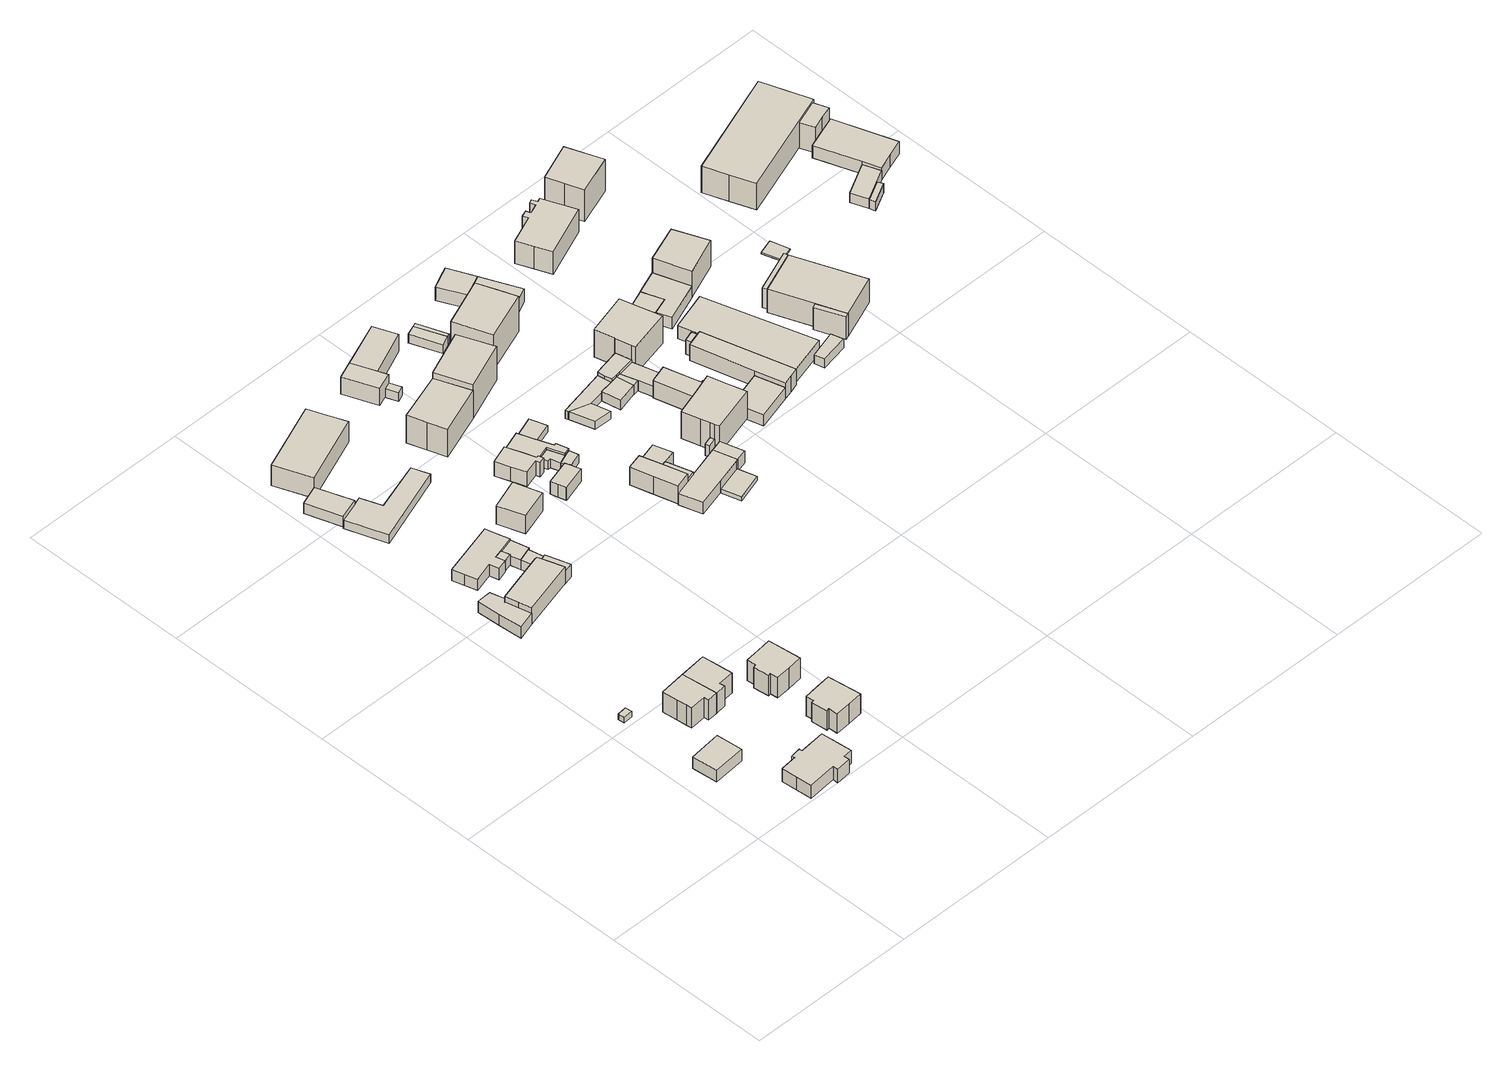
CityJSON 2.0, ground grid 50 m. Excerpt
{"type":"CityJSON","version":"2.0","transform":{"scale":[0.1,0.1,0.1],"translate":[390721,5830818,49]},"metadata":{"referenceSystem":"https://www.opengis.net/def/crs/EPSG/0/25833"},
"CityObjects":{
"building1":{"type":"Building","attributes":{"Gemeindeschluessel":"11000003","BezugspunktDach":"2200","function":"31001_2463","measuredHeight":5.06,"storeysAboveGround":1},"address":[{"country":"Germany","locality":"Berlin","thoroughfareNumber":"134 (1)","thoroughfareName":"Mönchmühler Straße"}],"geometry":[{"type":"Solid","lod":"1","boundaries":[[[[0,1,2,3]],[[4,5,6,7]],[[4,7,3,2]],[[5,4,2,1]],[[6,5,1,0]],[[7,6,0,3]]]]}]},
"building2":{"type":"Building","attributes":{"Gemeindeschluessel":"11000003","BezugspunktDach":"2200","function":"31001_2000","measuredHeight":1.96,"storeysAboveGround":1},"address":[{"country":"Germany","locality":"Berlin","thoroughfareNumber":"138 (2)","thoroughfareName":"Mönchmühler Straße"}],"geometry":[{"type":"Solid","lod":"1","boundaries":[[[[8,9,10,11]],[[12,13,14,15]],[[12,15,11,10]],[[13,12,10,9]],[[14,13,9,8]],[[15,14,8,11]]]]}]},
"building3":{"type":"Building","attributes":{"Gemeindeschluessel":"11000003","BezugspunktDach":"2200","function":"31001_1010","measuredHeight":6.44,"storeysAboveGround":1},"address":[{"country":"Germany","locality":"Berlin","thoroughfareNumber":"124","thoroughfareName":"Mönchmühler Straße"}],"geometry":[{"type":"Solid","lod":"1","boundaries":[[[[16,17,18,19,20,21,22,23,24,25,26,27,28,29]],[[30,31,32,33,34,35,36,37,38,39,40,41,42,43]],[[30,43,29,28]],[[31,30,28,27]],[[32,31,27,26]],[[33,32,26,25]],[[34,33,25,24]],[[35,34,24,23]],[[36,35,23,22]],[[37,36,22,21]],[[38,37,21,20]],[[39,38,20,19]],[[40,39,19,18]],[[41,40,18,17]],[[42,41,17,16]],[[43,42,16,29]]]]}]},
"building4":{"type":"Building","attributes":{"Gemeindeschluessel":"11000003","BezugspunktDach":"2200","function":"31001_1010","measuredHeight":9.5,"storeysAboveGround":1},"address":[{"country":"Germany","locality":"Berlin","thoroughfareNumber":"132","thoroughfareName":"Mönchmühler Straße"}],"geometry":[{"type":"Solid","lod":"1","boundaries":[[[[44,45,46,47,48,49,50,51,52]],[[53,54,55,56,57,58,59,60,61]],[[53,61,52,51]],[[54,53,51,50]],[[55,54,50,49]],[[56,55,49,48]],[[57,56,48,47]],[[58,57,47,46]],[[59,58,46,45]],[[60,59,45,44]],[[61,60,44,52]]]]}]},
"building5":{"type":"Building","attributes":{"Gemeindeschluessel":"11000003","BezugspunktDach":"2200","function":"31001_2000","measuredHeight":4.79,"storeysAboveGround":1},"address":[{"country":"Germany","locality":"Berlin","thoroughfareNumber":"4 (1)","thoroughfareName":"Hauptstraße"}],"geometry":[{"type":"Solid","lod":"1","boundaries":[[[[62,63,64,65,66,67,68,69]],[[70,71,72,73,74,75,76,77]],[[70,77,69,68]],[[71,70,68,67]],[[72,71,67,66]],[[73,72,66,65]],[[74,73,65,64]],[[75,74,64,63]],[[76,75,63,62]],[[77,76,62,69]]]]}]},
"building6":{"type":"Building","attributes":{"Gemeindeschluessel":"11000003","BezugspunktDach":"2200","function":"31001_1010","measuredHeight":9.5,"storeysAboveGround":1},"address":[{"country":"Germany","locality":"Berlin","thoroughfareNumber":"130","thoroughfareName":"Mönchmühler Straße"}],"geometry":[{"type":"Solid","lod":"1","boundaries":[[[[78,79,80,81,82,83,84,85]],[[86,87,88,89,90,55,91,53]],[[86,53,85,84]],[[87,86,84,83]],[[88,87,83,82]],[[89,88,82,81]],[[90,89,81,80]],[[55,90,80,79]],[[91,55,79,78]],[[53,91,78,85]]]]}]},
"building7":{"type":"Building","attributes":{"Gemeindeschluessel":"11000003","BezugspunktDach":"2200","function":"31001_2000","measuredHeight":6.94,"storeysAboveGround":1},"address":[{"country":"Germany","locality":"Berlin","thoroughfareNumber":"4 (2)","thoroughfareName":"Hauptstraße"}],"geometry":[{"type":"Solid","lod":"1","boundaries":[[[[92,93,94,95,96,97,98,99,100]],[[72,101,102,103,104,105,74,106,73]],[[72,73,100,99]],[[101,72,99,98]],[[102,101,98,97]],[[103,102,97,96]],[[104,103,96,95]],[[105,104,95,94]],[[74,105,94,93]],[[106,74,93,92]],[[73,106,92,100]]]]}]},
"building8":{"type":"Building","attributes":{"Gemeindeschluessel":"11000003","BezugspunktDach":"2200","function":"31001_1010","measuredHeight":9.31,"storeysAboveGround":1},"address":[{"country":"Germany","locality":"Berlin","thoroughfareNumber":"126","thoroughfareName":"Mönchmühler Straße"}],"geometry":[{"type":"Solid","lod":"1","boundaries":[[[[107,108,109,110,111,112,113,114,115,116]],[[117,118,119,120,121,122,123,124,125,126]],[[117,126,116,115]],[[118,117,115,114]],[[119,118,114,113]],[[120,119,113,112]],[[121,120,112,111]],[[122,121,111,110]],[[123,122,110,109]],[[124,123,109,108]],[[125,124,108,107]],[[126,125,107,116]]]]}]},
"building9":{"type":"Building","attributes":{"Gemeindeschluessel":"11000003","BezugspunktDach":"2200","function":"51009_1610","measuredHeight":3.53,"storeysAboveGround":0},"address":[{"country":"Germany","locality":"Berlin"}],"geometry":[{"type":"Solid","lod":"1","boundaries":[[[[127,128,129,130]],[[131,132,133,134]],[[131,134,130,129]],[[132,131,129,128]],[[133,132,128,127]],[[134,133,127,130]]]]}]},
"building10":{"type":"Building","attributes":{"Gemeindeschluessel":"11000003","BezugspunktDach":"2200","function":"31001_1010","measuredHeight":5.53,"storeysAboveGround":1},"address":[{"country":"Germany","locality":"Berlin","thoroughfareNumber":"4","thoroughfareName":"Hauptstraße"}],"geometry":[{"type":"Solid","lod":"1","boundaries":[[[[135,136,137,138,139,140,141,142,143,144,145]],[[146,147,148,149,150,151,152,153,154,155,156]],[[146,156,145,144]],[[147,146,144,143]],[[148,147,143,142]],[[149,148,142,141]],[[150,149,141,140]],[[151,150,140,139]],[[152,151,139,138]],[[153,152,138,137]],[[154,153,137,136]],[[155,154,136,135]],[[156,155,135,145]]]]}]},
"building11":{"type":"Building","attributes":{"Gemeindeschluessel":"11000003","BezugspunktDach":"2200","function":"31001_1010","measuredHeight":9.44,"storeysAboveGround":1},"address":[{"country":"Germany","locality":"Berlin","thoroughfareNumber":"128","thoroughfareName":"Mönchmühler Straße"}],"geometry":[{"type":"Solid","lod":"1","boundaries":[[[[157,158,159,160,161,162,163,164,165,166]],[[167,168,169,170,171,172,173,174,175,176]],[[167,176,166,165]],[[168,167,165,164]],[[169,168,164,163]],[[170,169,163,162]],[[171,170,162,161]],[[172,171,161,160]],[[173,172,160,159]],[[174,173,159,158]],[[175,174,158,157]],[[176,175,157,166]]]]}]},
"building12":{"type":"Building","attributes":{"Gemeindeschluessel":"11000003","BezugspunktDach":"2200","function":"51009_1610","measuredHeight":3.48,"storeysAboveGround":0},"address":[{"country":"Germany","locality":"Berlin"}],"geometry":[{"type":"Solid","lod":"1","boundaries":[[[[139,177,141,140]],[[178,179,180,181]],[[178,181,140,141]],[[179,178,141,177]],[[180,179,177,139]],[[181,180,139,140]]]]}]},
"building13":{"type":"Building","attributes":{"Gemeindeschluessel":"11000003","BezugspunktDach":"2200","function":"31001_2000","measuredHeight":5.6,"storeysAboveGround":1},"address":[{"country":"Germany","locality":"Berlin","thoroughfareNumber":"4 (3)","thoroughfareName":"Hauptstraße"}],"geometry":[{"type":"Solid","lod":"1","boundaries":[[[[182,183,184,185,186]],[[187,188,189,190,191]],[[187,191,186,185]],[[188,187,185,184]],[[189,188,184,183]],[[190,189,183,182]],[[191,190,182,186]]]]}]},
"building14":{"type":"Building","attributes":{"Gemeindeschluessel":"11000003","function":"31001_2000"},"address":[{"country":"Germany","locality":"Berlin","thoroughfareNumber":"4 (4)","thoroughfareName":"Hauptstraße"}],"children":["building14-1","building14-2"]},
"building14-1":{"type":"BuildingPart","attributes":{"BezugspunktDach":"2200","measuredHeight":3.11,"storeysAboveGround":1},"parents":["building14"],"geometry":[{"type":"Solid","lod":"1","boundaries":[[[[192,193,194,195,196,197]],[[198,199,200,201,202,203]],[[198,203,197,196]],[[199,198,196,195]],[[200,199,195,194]],[[202,201,193,192]],[[203,202,192,197]],[[200,194,193,201]]]]}]},
"building14-2":{"type":"BuildingPart","attributes":{"BezugspunktDach":"2200","measuredHeight":3.11,"storeysAboveGround":1},"parents":["building14"],"geometry":[{"type":"Solid","lod":"1","boundaries":[[[[204,205,206,207,208,194,193]],[[200,209,187,191,210,211,201]],[[209,200,194,208]],[[187,209,208,207]],[[191,187,207,206]],[[210,191,206,205]],[[211,210,205,204]],[[201,211,204,193]],[[200,201,193,194]]]]}]},
"building15":{"type":"Building","attributes":{"Gemeindeschluessel":"11000003","BezugspunktDach":"2200","function":"31001_2000","measuredHeight":2.87,"storeysAboveGround":1},"address":[{"country":"Germany","locality":"Berlin","thoroughfareNumber":"3 (4)","thoroughfareName":"Hauptstraße"}],"geometry":[{"type":"Solid","lod":"1","boundaries":[[[[212,213,214,215,216,217,218]],[[219,220,221,222,223,224,225]],[[219,225,218,217]],[[220,219,217,216]],[[221,220,216,215]],[[222,221,215,214]],[[223,222,214,213]],[[224,223,213,212]],[[225,224,212,218]]]]}]},
"building16":{"type":"Building","attributes":{"Gemeindeschluessel":"11000003","BezugspunktDach":"2200","function":"31001_2000","measuredHeight":8.22,"storeysAboveGround":1},"address":[{"country":"Germany","locality":"Berlin","thoroughfareNumber":"3 (1)","thoroughfareName":"Hauptstraße"}],"geometry":[{"type":"Solid","lod":"1","boundaries":[[[[226,227,228,229,230]],[[231,232,233,234,235]],[[231,235,230,229]],[[232,231,229,228]],[[233,232,228,227]],[[234,233,227,226]],[[235,234,226,230]]]]}]},
"building17":{"type":"Building","attributes":{"Gemeindeschluessel":"11000003","BezugspunktDach":"2200","function":"31001_1010","measuredHeight":8.26,"storeysAboveGround":1},"address":[{"country":"Germany","locality":"Berlin","thoroughfareNumber":"4A","thoroughfareName":"Hauptstraße"}],"geometry":[{"type":"Solid","lod":"1","boundaries":[[[[236,237,238,239,240]],[[241,242,243,244,245]],[[241,245,240,239]],[[242,241,239,238]],[[243,242,238,237]],[[244,243,237,236]],[[245,244,236,240]]]]}]},
"building18":{"type":"Building","attributes":{"Gemeindeschluessel":"11000003","BezugspunktDach":"2200","function":"31001_1010","measuredHeight":6.76,"storeysAboveGround":2},"address":[{"country":"Germany","locality":"Berlin","thoroughfareNumber":"6","thoroughfareName":"Hauptstraße"}],"geometry":[{"type":"Solid","lod":"1","boundaries":[[[[246,247,248,249,250,251,252,253,254,255]],[[256,257,258,259,260,261,262,263,264,265]],[[256,265,255,254]],[[257,256,254,253]],[[258,257,253,252]],[[259,258,252,251]],[[260,259,251,250]],[[261,260,250,249]],[[262,261,249,248]],[[263,262,248,247]],[[264,263,247,246]],[[265,264,246,255]]]]}]},
"building19":{"type":"Building","attributes":{"Gemeindeschluessel":"11000003","BezugspunktDach":"2200","function":"31001_2000","measuredHeight":5.36,"storeysAboveGround":1},"address":[{"country":"Germany","locality":"Berlin","thoroughfareNumber":"6 (1)","thoroughfareName":"Hauptstraße"}],"geometry":[{"type":"Solid","lod":"1","boundaries":[[[[266,267,268,269,270,271,272]],[[273,274,275,276,277,278,279]],[[273,279,272,271]],[[274,273,271,270]],[[275,274,270,269]],[[276,275,269,268]],[[277,276,268,267]],[[278,277,267,266]],[[279,278,266,272]]]]}]},
"building20":{"type":"Building","attributes":{"Gemeindeschluessel":"11000003","BezugspunktDach":"2200","function":"31001_1010","measuredHeight":12.2,"storeysAboveGround":2},"address":[{"country":"Germany","locality":"Berlin","thoroughfareNumber":"3","thoroughfareName":"Hauptstraße"}],"geometry":[{"type":"Solid","lod":"1","boundaries":[[[[280,281,282,283,284,285,286]],[[287,288,289,290,291,292,293]],[[287,293,286,285]],[[288,287,285,284]],[[289,288,284,283]],[[290,289,283,282]],[[291,290,282,281]],[[292,291,281,280]],[[293,292,280,286]]]]}]},
"building21":{"type":"Building","attributes":{"Gemeindeschluessel":"11000003","BezugspunktDach":"2200","function":"31001_1010","measuredHeight":2.82,"storeysAboveGround":1},"address":[{"country":"Germany","locality":"Berlin","thoroughfareNumber":"6 (2)","thoroughfareName":"Hauptstraße"}],"geometry":[{"type":"Solid","lod":"1","boundaries":[[[[294,295,296,297,298,299]],[[300,301,302,303,304,305]],[[300,305,299,298]],[[301,300,298,297]],[[302,301,297,296]],[[303,302,296,295]],[[304,303,295,294]],[[305,304,294,299]]]]}]},
"building22":{"type":"Building","attributes":{"Gemeindeschluessel":"11000003","BezugspunktDach":"2200","function":"31001_2000","measuredHeight":6.9,"storeysAboveGround":1},"address":[{"country":"Germany","locality":"Berlin","thoroughfareNumber":"3 (2)","thoroughfareName":"Hauptstraße"}],"geometry":[{"type":"Solid","lod":"1","boundaries":[[[[306,307,308,309]],[[310,311,312,313]],[[310,313,309,308]],[[311,310,308,307]],[[312,311,307,306]],[[313,312,306,309]]]]}]},
"building23":{"type":"Building","attributes":{"Gemeindeschluessel":"11000003","BezugspunktDach":"2200","function":"31001_2000","measuredHeight":2.88,"storeysAboveGround":1},"address":[{"country":"Germany","locality":"Berlin","thoroughfareNumber":"6 (3)","thoroughfareName":"Hauptstraße"}],"geometry":[{"type":"Solid","lod":"1","boundaries":[[[[314,315,316,317,297,296]],[[301,318,319,320,321,302]],[[301,302,296,297]],[[318,301,297,317]],[[319,318,317,316]],[[320,319,316,315]],[[321,320,315,314]],[[302,321,314,296]]]]}]},
"building24":{"type":"Building","attributes":{"Gemeindeschluessel":"11000003","function":"31001_1010"},"address":[{"country":"Germany","locality":"Berlin","thoroughfareNumber":"8","thoroughfareName":"Hauptstraße"}],"children":["building24-1","building24-2"]},
"building24-1":{"type":"BuildingPart","attributes":{"BezugspunktDach":"2200","measuredHeight":6.83,"storeysAboveGround":2},"parents":["building24"],"geometry":[{"type":"MultiSurface","lod":"1","boundaries":[[[322,323,324,325,326,327,328,329,330,331,332,333,334]],[[335,336,337,338,339,318,301,300,305,259,258,340,256]],[[335,256,334,333]],[[341,342,335,333,332]],[[343,341,336,332,331]],[[338,337,331,330]],[[339,338,330,329]],[[318,339,329,328]],[[301,318,328,327]],[[300,301,327,326]],[[305,300,326,325]],[[259,305,325,324]],[[258,259,324,323]],[[340,258,323,322]],[[256,340,322,334]],[[336,335,342,341]],[[344,337,336,341,343]]]}]},
"building24-2":{"type":"BuildingPart","attributes":{"BezugspunktDach":"2200","measuredHeight":2.14,"storeysAboveGround":2},"parents":["building24"],"geometry":[{"type":"MultiSurface","lod":"1","boundaries":[[[343,345,346,342]],[[347,348,337,335]],[[347,335,342,346]],[[348,347,346,345]],[[337,348,345,343]],[[337,336,335]],[[335,336,341,342]],[[343,341,336,337]]]}]},
"building25":{"type":"Building","attributes":{"Gemeindeschluessel":"11000003","BezugspunktDach":"2200","function":"31001_2000","measuredHeight":2.98,"storeysAboveGround":1},"address":[{"country":"Germany","locality":"Berlin","thoroughfareNumber":"3 (3)","thoroughfareName":"Hauptstraße"}],"geometry":[{"type":"Solid","lod":"1","boundaries":[[[[349,350,351,352]],[[353,354,355,356]],[[353,356,352,351]],[[354,353,351,350]],[[355,354,350,349]],[[356,355,349,352]]]]}]},
"building26":{"type":"Building","attributes":{"Gemeindeschluessel":"11000003","function":"31001_1010"},"address":[{"country":"Germany","locality":"Berlin","thoroughfareNumber":"8 (1)","thoroughfareName":"Hauptstraße"}],"children":["building26-1","building26-2"]},
"building26-1":{"type":"BuildingPart","attributes":{"BezugspunktDach":"2200","measuredHeight":7.41,"storeysAboveGround":2},"parents":["building26"],"geometry":[{"type":"MultiSurface","lod":"1","boundaries":[[[357,358,359,360,361,362]],[[363,364,365,366,367,368]],[[363,368,362,361]],[[369,370,361,360]],[[365,364,360,359]],[[366,365,359,358]],[[367,366,358,357]],[[368,367,357,362]],[[371,364,363,370,369]]]}]},
"building26-2":{"type":"BuildingPart","attributes":{"BezugspunktDach":"2200","measuredHeight":5.01,"storeysAboveGround":2},"parents":["building26"],"geometry":[{"type":"MultiSurface","lod":"1","boundaries":[[[369,372,373,370]],[[374,375,376,377]],[[374,377,370,373]],[[375,374,373,372]],[[376,375,372,369]],[[377,376,364,363]],[[363,364,369,370]]]}]},
"building27":{"type":"Building","attributes":{"Gemeindeschluessel":"11000003","BezugspunktDach":"2200","function":"51009_1610","measuredHeight":4.79,"storeysAboveGround":0},"address":[{"country":"Germany","locality":"Berlin"}],"geometry":[{"type":"Solid","lod":"1","boundaries":[[[[378,379,380,381]],[[382,383,384,385]],[[382,385,381,380]],[[383,382,380,379]],[[384,383,379,378]],[[385,384,378,381]]]]}]},
"building28":{"type":"Building","attributes":{"Gemeindeschluessel":"11000003","BezugspunktDach":"2200","function":"31001_2000","measuredHeight":6.66,"storeysAboveGround":1},"address":[{"country":"Germany","locality":"Berlin","thoroughfareNumber":"5 (1)","thoroughfareName":"Hauptstraße"}],"geometry":[{"type":"Solid","lod":"1","boundaries":[[[[386,387,388,389]],[[390,391,392,393]],[[390,393,389,388]],[[391,390,388,387]],[[392,391,387,386]],[[393,392,386,389]]]]}]},
"building29":{"type":"Building","attributes":{"Gemeindeschluessel":"11000003","BezugspunktDach":"2200","function":"31001_2000","measuredHeight":3.86,"storeysAboveGround":2},"address":[{"country":"Germany","locality":"Berlin","thoroughfareNumber":"8 (2)","thoroughfareName":"Hauptstraße"}],"geometry":[{"type":"Solid","lod":"1","boundaries":[[[[394,395,396,397,398,399,400,401]],[[402,403,404,405,406,407,408,409]],[[402,409,401,400]],[[403,402,400,399]],[[404,403,399,398]],[[405,404,398,397]],[[406,405,397,396]],[[407,406,396,395]],[[408,407,395,394]],[[409,408,394,401]]]]}]},
"building30":{"type":"Building","attributes":{"Gemeindeschluessel":"11000003","BezugspunktDach":"2200","function":"31001_1010","measuredHeight":12.77,"storeysAboveGround":3},"address":[{"country":"Germany","locality":"Berlin","thoroughfareNumber":"5","thoroughfareName":"Hauptstraße"}],"geometry":[{"type":"Solid","lod":"1","boundaries":[[[[410,411,412,413,414]],[[415,416,417,418,419]],[[415,419,414,413]],[[416,415,413,412]],[[417,416,412,411]],[[418,417,411,410]],[[419,418,410,414]]]]}]},
"building31":{"type":"Building","attributes":{"Gemeindeschluessel":"11000003","BezugspunktDach":"2200","function":"51009_1610","measuredHeight":1.39,"storeysAboveGround":0},"address":[{"country":"Germany","locality":"Berlin"}],"geometry":[{"type":"Solid","lod":"1","boundaries":[[[[420,421,422,423]],[[424,425,426,427]],[[424,427,423,422]],[[425,424,422,421]],[[426,425,421,420]],[[427,426,420,423]]]]}]},
"building32":{"type":"Building","attributes":{"Gemeindeschluessel":"11000003","BezugspunktDach":"2200","function":"31001_2000","measuredHeight":2.62,"storeysAboveGround":1},"address":[{"country":"Germany","locality":"Berlin","thoroughfareNumber":"8 (3)","thoroughfareName":"Hauptstraße"}],"geometry":[{"type":"Solid","lod":"1","boundaries":[[[[428,429,430,431,432]],[[433,434,435,436,437]],[[433,437,432,431]],[[434,433,431,430]],[[435,434,430,429]],[[436,435,429,428]],[[437,436,428,432]]]]}]},
"building33":{"type":"Building","attributes":{"Gemeindeschluessel":"11000003","BezugspunktDach":"2200","function":"31001_2000","measuredHeight":4.02,"storeysAboveGround":1},"address":[{"country":"Germany","locality":"Berlin","thoroughfareNumber":"10A (5)","thoroughfareName":"Hauptstraße"}],"geometry":[{"type":"Solid","lod":"1","boundaries":[[[[397,438,439,398]],[[440,441,442,443]],[[440,443,398,439]],[[441,440,439,438]],[[442,441,438,397]],[[443,442,397,398]]]]}]},
"building34":{"type":"Building","attributes":{"Gemeindeschluessel":"11000003","BezugspunktDach":"2200","function":"31001_2000","measuredHeight":3.9,"storeysAboveGround":1},"address":[{"country":"Germany","locality":"Berlin","thoroughfareNumber":"10A (4)","thoroughfareName":"Hauptstraße"}],"geometry":[{"type":"Solid","lod":"1","boundaries":[[[[444,445,446,447]],[[448,449,450,451]],[[448,451,447,446]],[[449,448,446,445]],[[450,449,445,444]],[[451,450,444,447]]]]}]},
"building35":{"type":"Building","attributes":{"Gemeindeschluessel":"11000003","BezugspunktDach":"2200","function":"31001_2000","measuredHeight":2.95,"storeysAboveGround":1},"address":[{"country":"Germany","locality":"Berlin","thoroughfareNumber":"7 (1)","thoroughfareName":"Hauptstraße"}],"geometry":[{"type":"Solid","lod":"1","boundaries":[[[[452,453,454,455]],[[456,457,458,459]],[[456,459,455,454]],[[457,456,454,453]],[[458,457,453,452]],[[459,458,452,455]]]]}]},
"building36":{"type":"Building","attributes":{"Gemeindeschluessel":"11000003","BezugspunktDach":"2200","function":"51009_1610","measuredHeight":2.67,"storeysAboveGround":0},"address":[{"country":"Germany","locality":"Berlin"}],"geometry":[{"type":"Solid","lod":"1","boundaries":[[[[432,431,430,460,461,462,463]],[[464,465,466,467,468,469,470]],[[464,470,463,462]],[[465,464,462,461]],[[466,465,461,460]],[[467,466,460,430]],[[468,467,430,431]],[[469,468,431,432]],[[470,469,432,463]]]]}]},
"building37":{"type":"Building","attributes":{"Gemeindeschluessel":"11000003","BezugspunktDach":"2200","function":"51009_1610","measuredHeight":2.97,"storeysAboveGround":0},"address":[{"country":"Germany","locality":"Berlin"}],"geometry":[{"type":"Solid","lod":"1","boundaries":[[[[453,471,472,454]],[[473,474,457,456]],[[473,456,454,472]],[[474,473,472,471]],[[457,474,471,453]],[[456,457,453,454]]]]}]},
"building38":{"type":"Building","attributes":{"Gemeindeschluessel":"11000003","BezugspunktDach":"2200","function":"31001_2000","measuredHeight":3.19,"storeysAboveGround":1},"address":[{"country":"Germany","locality":"Berlin","thoroughfareNumber":"10A","thoroughfareName":"Hauptstraße"}],"geometry":[{"type":"Solid","lod":"1","boundaries":[[[[475,476,477,478,479]],[[465,480,481,482,466]],[[465,466,479,478]],[[480,465,478,477]],[[481,480,477,476]],[[482,481,476,475]],[[466,482,475,479]]]]}]},
"building39":{"type":"Building","attributes":{"Gemeindeschluessel":"11000003","BezugspunktDach":"2200","function":"31001_1010","measuredHeight":13.77,"storeysAboveGround":3},"address":[{"country":"Germany","locality":"Berlin","thoroughfareNumber":"7","thoroughfareName":"Hauptstraße"}],"geometry":[{"type":"Solid","lod":"1","boundaries":[[[[483,484,485,486,487]],[[488,489,490,491,492]],[[488,492,487,486]],[[489,488,486,485]],[[490,489,485,484]],[[491,490,484,483]],[[492,491,483,487]]]]}]},
"building40":{"type":"Building","attributes":{"Gemeindeschluessel":"11000003","BezugspunktDach":"2200","function":"31001_2000","measuredHeight":11.42,"storeysAboveGround":1},"address":[{"country":"Germany","locality":"Berlin","thoroughfareNumber":"10A (3)","thoroughfareName":"Hauptstraße"}],"geometry":[{"type":"Solid","lod":"1","boundaries":[[[[493,494,495,496,497,498,499,500,501,502,503]],[[504,505,506,507,508,509,510,511,512,513,514]],[[504,514,503,502]],[[505,504,502,501]],[[506,505,501,500]],[[507,506,500,499]],[[508,507,499,498]],[[509,508,498,497]],[[510,509,497,496]],[[511,510,496,495]],[[512,511,495,494]],[[513,512,494,493]],[[514,513,493,503]]]]}]},
"building41":{"type":"Building","attributes":{"Gemeindeschluessel":"11000003","BezugspunktDach":"2200","function":"51009_1610","measuredHeight":3.21,"storeysAboveGround":0},"address":[{"country":"Germany","locality":"Berlin"}],"geometry":[{"type":"Solid","lod":"1","boundaries":[[[[476,515,516,477]],[[517,518,519,520]],[[517,520,477,516]],[[518,517,516,515]],[[519,518,515,476]],[[520,519,476,477]]]]}]},
"building42":{"type":"Building","attributes":{"Gemeindeschluessel":"11000003","BezugspunktDach":"2200","function":"31001_2000","measuredHeight":5.1,"storeysAboveGround":2},"address":[{"country":"Germany","locality":"Berlin","thoroughfareNumber":"10","thoroughfareName":"Hauptstraße"}],"geometry":[{"type":"Solid","lod":"1","boundaries":[[[[521,522,523,524,525,526,527,528]],[[529,530,531,517,520,532,533,534]],[[529,534,528,527]],[[530,529,527,526]],[[531,530,526,525]],[[517,531,525,524]],[[520,517,524,523]],[[532,520,523,522]],[[533,532,522,521]],[[534,533,521,528]]]]}]},
"building43":{"type":"Building","attributes":{"Gemeindeschluessel":"11000003","BezugspunktDach":"2200","function":"31001_2000","measuredHeight":6.34,"storeysAboveGround":2},"address":[{"country":"Germany","locality":"Berlin","thoroughfareNumber":"10A (2)","thoroughfareName":"Hauptstraße"}],"geometry":[{"type":"Solid","lod":"1","boundaries":[[[[535,536,537,538,539,540]],[[541,542,543,544,545,546]],[[541,546,540,539]],[[542,541,539,538]],[[543,542,538,537]],[[544,543,537,536]],[[545,544,536,535]],[[546,545,535,540]]]]}]},
"building44":{"type":"Building","attributes":{"Gemeindeschluessel":"11000003","BezugspunktDach":"2200","function":"31001_2000","measuredHeight":3.49,"storeysAboveGround":1},"address":[{"country":"Germany","locality":"Berlin","thoroughfareNumber":"10A (1)","thoroughfareName":"Hauptstraße"}],"geometry":[{"type":"Solid","lod":"1","boundaries":[[[[515,547,548,549,550,516]],[[551,552,542,541,553,554]],[[551,554,516,550]],[[552,551,550,549]],[[542,552,549,548]],[[541,542,548,547]],[[553,541,547,515]],[[554,553,515,516]]]]}]},
"building45":{"type":"Building","attributes":{"Gemeindeschluessel":"11000003","BezugspunktDach":"2200","function":"31001_2000","measuredHeight":2.47,"storeysAboveGround":1},"address":[{"country":"Germany","locality":"Berlin","thoroughfareNumber":"12 (1)","thoroughfareName":"Hauptstraße"}],"geometry":[{"type":"Solid","lod":"1","boundaries":[[[[555,556,557,558,559]],[[560,561,562,563,564]],[[560,564,559,558]],[[561,560,558,557]],[[562,561,557,556]],[[563,562,556,555]],[[564,563,555,559]]]]}]},
"building46":{"type":"Building","attributes":{"Gemeindeschluessel":"11000003","BezugspunktDach":"2200","function":"51009_1610","measuredHeight":4.6,"storeysAboveGround":0},"address":[{"country":"Germany","locality":"Berlin"}],"geometry":[{"type":"Solid","lod":"1","boundaries":[[[[565,566,567,568,569]],[[570,571,572,573,574]],[[570,574,569,568]],[[571,570,568,567]],[[572,571,567,566]],[[573,572,566,565]],[[574,573,565,569]]]]}]},
"building47":{"type":"Building","attributes":{"Gemeindeschluessel":"11000003","BezugspunktDach":"2200","function":"31001_2000","measuredHeight":4.46,"storeysAboveGround":2},"address":[{"country":"Germany","locality":"Berlin","thoroughfareNumber":"9 (1)","thoroughfareName":"Hauptstraße"}],"geometry":[{"type":"Solid","lod":"1","boundaries":[[[[575,576,566,565]],[[577,578,579,580]],[[577,580,565,566]],[[578,577,566,576]],[[579,578,576,575]],[[580,579,575,565]]]]}]},
"building48":{"type":"Building","attributes":{"Gemeindeschluessel":"11000003","BezugspunktDach":"2200","function":"31001_1010","measuredHeight":11.76,"storeysAboveGround":2},"address":[{"country":"Germany","locality":"Berlin","thoroughfareNumber":"12","thoroughfareName":"Hauptstraße"}],"geometry":[{"type":"Solid","lod":"1","boundaries":[[[[581,582,583,584,585,586,587,588]],[[589,590,591,592,593,594,595,596]],[[589,596,588,587]],[[590,589,587,586]],[[591,590,586,585]],[[592,591,585,584]],[[593,592,584,583]],[[594,593,583,582]],[[595,594,582,581]],[[596,595,581,588]]]]}]},
"building49":{"type":"Building","attributes":{"Gemeindeschluessel":"11000003","function":"31001_2000"},"address":[{"country":"Germany","locality":"Berlin","thoroughfareNumber":"12 (2)","thoroughfareName":"Hauptstraße"}],"children":["building49-1","building49-2"]},
"building49-1":{"type":"BuildingPart","attributes":{"BezugspunktDach":"2200","measuredHeight":5.59,"storeysAboveGround":2},"parents":["building49"],"geometry":[{"type":"Solid","lod":"1","boundaries":[[[[597,598,599,600,601,602,603,604,605,606]],[[607,608,609,610,611,612,613,614,615,616]],[[607,616,606,605]],[[608,607,605,604]],[[609,608,604,603]],[[610,609,603,602]],[[611,610,602,601]],[[612,611,601,600]],[[613,612,600,599]],[[614,613,599,598]],[[615,617,618,614,598,597]],[[616,615,597,606]],[[614,618,617,615]]]]}]},
"building49-2":{"type":"BuildingPart","attributes":{"BezugspunktDach":"2200","measuredHeight":3.72,"storeysAboveGround":2},"parents":["building49"],"geometry":[{"type":"Solid","lod":"1","boundaries":[[[[619,618,617,620]],[[615,614,621,622]],[[615,622,620,617]],[[621,614,618,619]],[[622,621,619,620]],[[614,615,617,618]]]]}]},
"building50":{"type":"Building","attributes":{"Gemeindeschluessel":"11000003","BezugspunktDach":"2200","function":"51009_1610","measuredHeight":4.82,"storeysAboveGround":0},"address":[{"country":"Germany","locality":"Berlin"}],"geometry":[{"type":"Solid","lod":"1","boundaries":[[[[623,624,625,626]],[[627,628,629,630]],[[627,630,626,625]],[[628,627,625,624]],[[629,628,624,623]],[[630,629,623,626]]]]}]},
"building51":{"type":"Building","attributes":{"Gemeindeschluessel":"11000003","BezugspunktDach":"2200","function":"31001_2000","measuredHeight":3.77,"storeysAboveGround":1},"address":[{"country":"Germany","locality":"Berlin","thoroughfareNumber":"14 (3)","thoroughfareName":"Hauptstraße"}],"geometry":[{"type":"Solid","lod":"1","boundaries":[[[[631,632,633,634]],[[635,636,637,638]],[[635,638,634,633]],[[636,635,633,632]],[[637,636,632,631]],[[638,637,631,634]]]]}]},
"building52":{"type":"Building","attributes":{"Gemeindeschluessel":"11000003","BezugspunktDach":"2200","function":"31001_2463","measuredHeight":4.56,"storeysAboveGround":1},"address":[{"country":"Germany","locality":"Berlin","thoroughfareNumber":"14 (2)","thoroughfareName":"Hauptstraße"}],"geometry":[{"type":"Solid","lod":"1","boundaries":[[[[639,640,641,642,643]],[[644,645,611,610,646]],[[644,646,643,642]],[[645,644,642,641]],[[611,645,641,640]],[[610,611,640,639]],[[646,610,639,643]]]]}]},
"building53":{"type":"Building","attributes":{"Gemeindeschluessel":"11000003","BezugspunktDach":"2200","function":"31001_1010","measuredHeight":10.22,"storeysAboveGround":2},"address":[{"country":"Germany","locality":"Berlin","thoroughfareNumber":"9","thoroughfareName":"Hauptstraße"}],"geometry":[{"type":"Solid","lod":"1","boundaries":[[[[647,648,649,650,651,652,653,654,655,656,657,658,659,660,661]],[[662,663,664,665,666,667,668,669,670,671,672,673,674,675,676]],[[662,676,661,660]],[[663,662,660,659]],[[664,663,659,658]],[[665,664,658,657]],[[666,665,657,656]],[[667,666,656,655]],[[668,667,655,654]],[[669,668,654,653]],[[670,669,653,652]],[[671,670,652,651]],[[672,671,651,650]],[[673,672,650,649]],[[674,673,649,648]],[[675,674,648,647]],[[676,675,647,661]]]]}]},
"building54":{"type":"Building","attributes":{"Gemeindeschluessel":"11000003","BezugspunktDach":"2200","function":"51009_1610","measuredHeight":2.95,"storeysAboveGround":0},"address":[{"country":"Germany","locality":"Berlin"}],"geometry":[{"type":"Solid","lod":"1","boundaries":[[[[677,678,679,680]],[[681,682,683,684]],[[681,684,680,679]],[[682,681,679,678]],[[683,682,678,677]],[[684,683,677,680]]]]}]},
"building55":{"type":"Building","attributes":{"name":"Freiw. Feuerwehr","Gemeindeschluessel":"11000003","function":"31001_3072"},"address":[{"country":"Germany","locality":"Berlin","thoroughfareNumber":"14","thoroughfareName":"Hauptstraße"}],"children":["building55-1","building55-2"]},
"building55-1":{"type":"BuildingPart","attributes":{"BezugspunktDach":"2200","measuredHeight":10.06,"storeysAboveGround":2},"parents":["building55"],"geometry":[{"type":"MultiSurface","lod":"1","boundaries":[[[685,686,687,688]],[[689,690,691,692]],[[689,692,688,687]],[[690,689,687,686]],[[691,690,686,685]],[[692,693,694,685,688]],[[691,695,694,693,692]]]}]},
"building55-2":{"type":"BuildingPart","attributes":{"BezugspunktDach":"2200","measuredHeight":3.88,"storeysAboveGround":2},"parents":["building55"],"geometry":[{"type":"MultiSurface","lod":"1","boundaries":[[[696,694,693,697,698,699]],[[636,635,700,701,702,637]],[[636,637,699,698]],[[635,636,698,697]],[[700,635,697,693]],[[701,700,692,691]],[[702,701,694,696]],[[637,702,696,699]],[[691,692,693,694,703]]]}]},
"building56":{"type":"Building","attributes":{"Gemeindeschluessel":"11000003","BezugspunktDach":"2200","function":"51009_1610","measuredHeight":7.68,"storeysAboveGround":0},"address":[{"country":"Germany","locality":"Berlin"}],"geometry":[{"type":"Solid","lod":"1","boundaries":[[[[704,705,706,707]],[[708,709,710,711]],[[708,711,707,706]],[[709,708,706,705]],[[710,709,705,704]],[[711,710,704,707]]]]}]},
"building57":{"type":"Building","attributes":{"Gemeindeschluessel":"11000003","BezugspunktDach":"2200","function":"51009_1610","measuredHeight":6.71,"storeysAboveGround":0},"address":[{"country":"Germany","locality":"Berlin"}],"geometry":[{"type":"Solid","lod":"1","boundaries":[[[[712,713,714,715]],[[716,717,718,719]],[[716,719,715,714]],[[717,716,714,713]],[[718,717,713,712]],[[719,718,712,715]]]]}]},
"building58":{"type":"Building","attributes":{"Gemeindeschluessel":"11000003","BezugspunktDach":"2200","function":"31001_3072","measuredHeight":7.96,"storeysAboveGround":1},"address":[{"country":"Germany","locality":"Berlin","thoroughfareNumber":"16 (1)","thoroughfareName":"Hauptstraße"}],"geometry":[{"type":"Solid","lod":"1","boundaries":[[[[720,721,722,713,712]],[[723,724,725,726,727]],[[723,727,712,713]],[[724,723,713,722]],[[725,724,722,721]],[[726,725,721,720]],[[727,726,720,712]]]]}]},
"building59":{"type":"Building","attributes":{"Gemeindeschluessel":"11000003","BezugspunktDach":"2200","function":"31001_1010","measuredHeight":12.27,"storeysAboveGround":2},"address":[{"country":"Germany","locality":"Berlin","thoroughfareNumber":"11A","thoroughfareName":"Hauptstraße"}],"geometry":[{"type":"Solid","lod":"1","boundaries":[[[[728,729,730,731,732,733]],[[734,735,736,737,738,739]],[[734,739,733,732]],[[735,734,732,731]],[[736,735,731,730]],[[737,736,730,729]],[[738,737,729,728]],[[739,738,728,733]]]]}]},
"building60":{"type":"Building","attributes":{"Gemeindeschluessel":"11000003","BezugspunktDach":"2200","function":"51009_1611","measuredHeight":0.391,"storeysAboveGround":0},"address":[{"country":"Germany","locality":"Berlin"}],"geometry":[{"type":"Solid","lod":"1","boundaries":[[[[740,741,742,743]],[[744,745,746,747]],[[744,747,743,742]],[[745,744,742,741]],[[746,745,741,740]],[[747,746,740,743]]]]}]},
"building61":{"type":"Building","attributes":{"Gemeindeschluessel":"11000003","BezugspunktDach":"2200","function":"51009_1610","measuredHeight":3.14,"storeysAboveGround":0},"address":[{"country":"Germany","locality":"Berlin"}],"geometry":[{"type":"Solid","lod":"1","boundaries":[[[[748,749,750,751]],[[752,753,754,755]],[[752,755,751,750]],[[753,752,750,749]],[[754,753,749,748]],[[755,754,748,751]]]]}]},
"building62":{"type":"Building","attributes":{"name":"Kindertagesstätte","Gemeindeschluessel":"11000003","function":"31001_3065"},"address":[{"country":"Germany","locality":"Berlin","thoroughfareNumber":"16","thoroughfareName":"Hauptstraße"}],"children":["building62-1","building62-2","building62-3","building62-4"]},
"building62-1":{"type":"BuildingPart","attributes":{"BezugspunktDach":"2200","measuredHeight":11.47,"storeysAboveGround":1},"parents":["building62"],"geometry":[{"type":"Solid","lod":"1","boundaries":[[[[756,757,758,759,760,761]],[[762,763,764,765,766,767]],[[762,767,761,760]],[[763,762,760,759]],[[764,763,759,758]],[[765,764,758,757]],[[766,765,757,756]],[[767,766,756,761]]]]}]},
"building62-2":{"type":"BuildingPart","attributes":{"BezugspunktDach":"2200","measuredHeight":4.65,"storeysAboveGround":1},"parents":["building62"],"geometry":[{"type":"MultiSurface","lod":"1","boundaries":[[[768,769,770,771,772,773,774]],[[775,776,777,778,779,780,781]],[[781,774,782,783]],[[776,784,785,786,787,772]],[[777,776,772,771]],[[778,777,771,770]],[[779,778,770,769]],[[788,789,779,769,768]],[[781,780,768,774]],[[775,783,782,773]],[[787,786,785,790]],[[775,773,790,791,785,784]],[[780,779,789,788]]]}]},
"building62-3":{"type":"BuildingPart","attributes":{"BezugspunktDach":"2200","measuredHeight":3.3,"storeysAboveGround":1},"parents":["building62"],"geometry":[{"type":"Solid","lod":"1","boundaries":[[[[792,789,788,793]],[[780,779,755,794]],[[780,794,793,788]],[[755,779,789,792]],[[794,755,792,793]],[[779,780,788,789]]]]}]},
"building62-4":{"type":"BuildingPart","attributes":{"BezugspunktDach":"2200","measuredHeight":10.93,"storeysAboveGround":1},"parents":["building62"],"geometry":[{"type":"MultiSurface","lod":"1","boundaries":[[[795,796,797,798,799,800]],[[801,802,786,785,783,803]],[[801,803,800,799]],[[802,801,799,798]],[[786,802,798,797]],[[790,787,797,796]],[[782,773,775,783,785,796,795],[775,773,790,785]],[[803,783,795,800]],[[785,786,787,790]],[[783,775,773,782]],[[790,773,775,785]]]}]}
},
"vertices":[
[67,208,50],[163,217,50],[155,294,50],[60,283,50],[155,294,11],[163,217,11],[67,208,11],[60,283,11],
[41,499,49],[69,501,49],[67,521,49],[40,518,49],[67,521,30],[69,501,30],[41,499,30],[40,518,30],
[188,53,51],[192,7,51],[276,16,51],[276,0,51],[321,5,51],[320,21,51],[347,24,51],[342,70,51],[338,116,51],[261,108,51],[261,117,51],[230,113,51],[232,104,51],[184,99,51],[232,104,6],[230,113,6],[261,117,6],[261,108,6],[338,116,6],[342,70,6],[347,24,6],[320,21,6],[321,5,6],[276,0,6],[276,16,6],[192,7,6],[188,53,6],[184,99,6],
[149,424,86],[152,395,86],[154,379,86],[201,384,86],[203,370,86],[233,373,86],[226,432,86],[221,478,86],[144,469,86],[221,478,17],[226,432,17],[233,373,17],[203,370,17],[201,384,17],[154,379,17],[152,395,17],[149,424,17],[144,469,17],
[63,949,77],[68,880,77],[121,895,77],[103,970,77],[113,973,77],[100,1019,77],[91,1019,77],[59,1018,77],[91,1019,39],[100,1019,39],[113,973,39],[103,970,39],[121,895,39],[68,880,39],[63,949,39],[59,1018,39],
[226,433,85],[233,373,85],[265,377,85],[263,391,85],[310,396,85],[305,441,85],[300,487,85],[221,478,85],[300,487,17],[305,441,17],[310,396,17],[263,391,17],[265,377,17],[226,433,17],
[112,932,95],[121,895,95],[280,938,95],[268,975,95],[258,1005,95],[255,1012,95],[250,1011,95],[113,973,95],[103,970,95],[250,1011,39],[255,1012,39],[258,1005,39],[268,975,39],[280,938,39],[112,932,39],
[388,147,73],[396,150,73],[398,122,73],[443,126,73],[487,131,73],[474,229,73],[431,224,73],[388,219,73],[391,196,73],[383,195,73],[391,196,7],[388,219,7],[431,224,7],[474,229,7],[487,131,7],[443,126,7],[398,122,7],[396,150,7],[388,147,7],[383,195,7],
[41,1462,74],[100,1481,74],[63,1584,74],[7,1564,74],[63,1584,38],[100,1481,38],[41,1462,38],[7,1564,38],
[105,1110,74],[115,1075,74],[171,1091,74],[178,1064,74],[208,1073,74],[201,1099,74],[225,1105,74],[271,1118,74],[261,1152,74],[252,1187,74],[95,1144,74],[252,1187,36],[261,1152,36],[271,1118,36],[225,1105,36],[201,1099,36],[208,1073,36],[178,1064,36],[171,1091,36],[115,1075,36],[105,1110,36],[95,1144,36],
[369,329,82],[377,331,82],[380,308,82],[423,312,82],[466,317,82],[455,414,82],[413,409,82],[370,404,82],[373,377,82],[363,375,82],[373,377,13],[370,404,13],[413,409,13],[455,414,13],[466,317,13],[423,312,13],[380,308,13],[377,331,13],[369,329,13],[363,375,13],
[232,1079,74],[225,1105,39],[232,1079,39],[208,1073,39],[201,1099,39],
[280,938,81],[307,945,81],[296,980,81],[285,1014,81],[258,1005,81],[285,1014,38],[296,980,38],[307,945,38],[280,938,38],[258,1005,38],
[232,1079,70],[239,1051,70],[278,1064,70],[284,1065,70],[271,1118,70],[225,1105,70],[271,1118,38],[284,1065,38],[278,1064,38],[239,1051,38],[232,1079,38],[225,1105,38],
[250,1011,70],[255,1012,70],[258,1005,70],[285,1014,70],[289,1016,70],[289,1016,38],[255,1012,38],[250,1011,38],
[82,1346,62],[304,1424,62],[286,1474,62],[145,1428,62],[122,1489,62],[100,1481,62],[41,1462,62],[100,1481,33],[122,1489,33],[145,1428,33],[286,1474,33],[304,1424,33],[82,1346,33],[41,1462,33],
[63,1584,106],[262,1663,106],[241,1716,106],[220,1769,106],[21,1690,106],[220,1769,37],[241,1716,37],[262,1663,37],[63,1584,37],[21,1690,37],
[339,1133,96],[425,1159,96],[412,1199,96],[400,1238,96],[313,1208,96],[400,1238,34],[412,1199,34],[425,1159,34],[339,1133,34],[313,1208,34],
[447,1290,80],[462,1249,80],[504,1261,80],[508,1250,80],[526,1255,80],[521,1270,80],[515,1268,80],[501,1308,80],[485,1351,80],[431,1332,80],[485,1351,31],[501,1308,31],[515,1268,31],[521,1270,31],[526,1255,31],[508,1250,31],[504,1261,31],[462,1249,31],[447,1290,31],[431,1332,31],
[487,1167,76],[493,1146,76],[494,1145,76],[565,1166,76],[558,1188,76],[551,1209,76],[481,1189,76],[551,1209,33],[558,1188,33],[565,1166,33],[494,1145,33],[493,1146,33],[487,1167,33],[481,1189,33],
[380,1511,126],[398,1458,126],[538,1509,126],[519,1559,126],[499,1610,126],[387,1573,126],[362,1565,126],[387,1573,32],[499,1610,32],[519,1559,32],[538,1509,32],[398,1458,32],[380,1511,32],[362,1565,32],
[540,1255,60],[548,1255,60],[557,1228,60],[583,1238,60],[565,1285,60],[533,1275,60],[565,1285,31],[583,1238,31],[557,1228,31],[548,1255,31],[540,1255,31],[533,1275,31],
[407,1700,93],[457,1719,93],[419,1816,93],[369,1796,93],[419,1816,35],[457,1719,35],[407,1700,35],[369,1796,35],
[563,1213,60],[574,1206,60],[608,1217,60],[601,1244,60],[601,1244,31],[608,1217,31],[574,1206,31],[563,1213,31],
[500,1310,67],[515,1268,67],[521,1270,67],[533,1275,67],[565,1285,67],[583,1238,67],[601,1244,67],[591,1279,67],[585,1277,67],[566,1326,67],[564,1332,67],[549,1373,67],[485,1351,67],[549,1373,31],[564,1332,31],[566,1326,31],[585,1277,31],[591,1279,31],[500,1310,31],[564,1332,52],[549,1373,52],[566,1326,52],[566,1326,51],
[633,1348,52],[617,1397,52],[617,1397,31],[633,1348,31],
[449,1677,65],[470,1685,65],[457,1719,65],[436,1711,65],[457,1719,36],[470,1685,36],[449,1677,36],[436,1711,36],
[664,1015,86],[682,949,86],[728,962,86],[706,1038,86],[690,1091,86],[646,1080,86],[690,1091,25],[706,1038,25],[728,962,25],[682,949,25],[664,1015,25],[646,1080,25],[706,1038,66],[690,1091,66],[706,1038,50],
[771,1055,66],[755,1109,66],[755,1109,23],[771,1055,23],[706,1038,23],[690,1091,23],
[728,962,68],[755,970,68],[733,1045,68],[706,1038,68],[733,1045,24],[755,970,24],[728,962,24],[706,1038,24],
[447,1746,92],[575,1801,92],[548,1868,92],[419,1816,92],[548,1868,34],[575,1801,34],[447,1746,34],[419,1816,34],
[701,883,61],[785,906,61],[863,928,61],[868,929,61],[849,996,61],[755,970,61],[728,962,61],[682,949,61],[728,962,22],[755,970,22],[849,996,22],[868,929,22],[863,928,22],[785,906,22],[701,883,22],[682,949,22],
[538,1509,145],[674,1563,145],[654,1614,145],[633,1665,145],[499,1610,145],[633,1665,31],[654,1614,31],[674,1563,31],[538,1509,31],[499,1610,31],
[801,850,34],[879,873,34],[863,928,34],[785,906,34],[863,928,20],[879,873,20],[801,850,20],[785,906,20],
[721,1273,56],[774,1271,56],[760,1325,56],[709,1341,56],[700,1344,56],[709,1341,30],[760,1325,30],[774,1271,30],[721,1273,30],[700,1344,30],
[901,938,61],[882,1005,61],[882,1005,20],[901,938,20],[868,929,20],[849,996,20],
[854,1011,61],[878,1018,61],[875,1031,61],[851,1024,61],[875,1031,22],[878,1018,22],[854,1011,22],[851,1024,22],
[648,1721,61],[676,1733,61],[642,1819,61],[615,1808,61],[642,1819,31],[676,1733,31],[648,1721,31],[615,1808,31],
[804,1332,56],[847,1339,56],[840,1382,56],[697,1352,56],[840,1382,29],[847,1339,29],[804,1332,29],[760,1325,29],[709,1341,29],[700,1344,29],[697,1352,29],
[685,1737,61],[653,1823,61],[653,1823,31],[685,1737,31],
[813,1277,61],[874,1292,61],[866,1342,61],[847,1339,61],[804,1332,61],[866,1342,29],[874,1292,29],[813,1277,29],
[696,1595,148],[834,1646,148],[813,1701,148],[792,1756,148],[655,1702,148],[792,1756,29],[813,1701,29],[834,1646,29],[696,1595,29],[655,1702,29],
[867,1056,113],[875,1031,113],[878,1018,113],[882,1005,113],[1015,1042,113],[1004,1081,113],[1000,1096,113],[989,1136,113],[985,1150,113],[934,1133,113],[853,1108,113],[934,1133,21],[985,1150,21],[989,1136,21],[1000,1096,21],[1004,1081,21],[1015,1042,21],[882,1005,21],[878,1018,21],[875,1031,21],[867,1056,21],[853,1108,21],
[893,1296,61],[878,1344,61],[878,1344,28],[893,1296,28],[874,1292,28],[866,1342,28],
[843,1360,68],[847,1339,68],[866,1342,68],[878,1344,68],[928,1352,68],[923,1375,68],[917,1398,68],[840,1382,68],[917,1398,28],[923,1375,28],[928,1352,28],[847,1339,28],[843,1360,28],[840,1382,28],
[934,1133,85],[985,1150,85],[976,1181,85],[952,1268,85],[905,1254,85],[902,1253,85],[905,1254,26],[952,1268,26],[976,1181,26],[985,1150,26],[934,1133,26],[902,1253,26],
[905,1254,61],[952,1268,61],[931,1342,61],[928,1352,61],[928,1352,26],[931,1342,26],[893,1296,26],[878,1344,26],
[985,1150,49],[989,1136,49],[1026,1147,49],[1012,1193,49],[976,1181,49],[1012,1193,24],[1026,1147,24],[989,1136,24],[985,1150,24],[976,1181,24],
[804,1792,74],[867,1820,74],[833,1897,74],[817,1890,74],[769,1868,74],[817,1890,28],[833,1897,28],[867,1820,28],[804,1792,28],[769,1868,28],
[853,1680,74],[916,1709,74],[867,1820,30],[916,1709,30],[853,1680,30],[804,1792,30],
[917,1400,118],[917,1398,118],[928,1352,118],[931,1342,118],[1054,1371,118],[1038,1430,118],[1022,1489,118],[903,1457,118],[1022,1489,25],[1038,1430,25],[1054,1371,25],[931,1342,25],[928,1352,25],[917,1398,25],[917,1400,25],[903,1457,25],
[1110,1111,71],[1133,1028,71],[1159,1035,71],[1185,1043,71],[1184,1048,71],[1113,1303,71],[1097,1298,71],[1088,1295,71],[1071,1290,71],[1063,1288,71],[1071,1290,18],[1088,1295,18],[1097,1298,18],[1113,1303,18],[1184,1048,18],[1185,1043,18],[1159,1035,18],[1133,1028,18],[1110,1111,18],[1063,1288,18],[1110,1111,55],[1133,1028,55],
[1027,998,55],[1004,1081,55],[1027,998,18],[1004,1081,18],
[1071,1290,73],[1101,1299,73],[1096,1314,73],[1067,1305,73],[1096,1314,25],[1101,1299,25],[1071,1290,25],[1067,1305,25],
[1089,1430,64],[1138,1447,64],[1115,1508,64],[1067,1490,64],[1115,1508,26],[1138,1447,26],[1089,1430,26],[1067,1490,26],
[1113,1303,63],[1184,1048,63],[1302,1080,63],[1207,1395,63],[1097,1362,63],[1207,1395,18],[1302,1080,18],[1097,1362,18],
[1016,1774,105],[1035,1727,105],[1184,1788,105],[1165,1835,105],[1145,1883,105],[1134,1878,105],[1127,1894,105],[1116,1889,105],[1122,1873,105],[1101,1865,105],[1094,1862,105],[1089,1876,105],[1071,1869,105],[1077,1854,105],[996,1821,105],[1077,1854,29],[1071,1869,29],[1089,1876,29],[1094,1862,29],[1101,1865,29],[1122,1873,29],[1116,1889,29],[1127,1894,29],[1134,1878,29],[1145,1883,29],[1165,1835,29],[1184,1788,29],[1035,1727,29],[1016,1774,29],[996,1821,29],
[1279,1039,43],[1362,1055,43],[1352,1091,43],[1272,1068,43],[1352,1091,13],[1362,1055,13],[1279,1039,13],[1272,1068,13],
[1218,1433,114],[1327,1476,114],[1287,1573,114],[1183,1534,114],[1287,1573,27],[1327,1476,27],[1218,1433,27],[1183,1534,27],[1183,1534,65],[1218,1433,65],[1218,1433,50],
[1105,1389,65],[1115,1508,65],[1138,1447,65],[1089,1430,65],[1183,1534,26],[1218,1433,26],[1105,1389,26],[1218,1433,35],
[1386,1071,91],[1398,1075,91],[1365,1157,91],[1353,1152,91],[1365,1157,15],[1398,1075,15],[1386,1071,15],[1353,1152,15],
[1319,1275,92],[1440,1323,92],[1436,1335,92],[1314,1287,92],[1436,1335,25],[1440,1323,25],[1319,1275,25],[1314,1287,25],
[1365,1157,92],[1398,1075,92],[1519,1123,92],[1440,1323,13],[1519,1123,13],[1398,1075,13],[1365,1157,13],[1319,1275,13],
[1201,1852,138],[1219,1802,138],[1330,1842,138],[1310,1893,138],[1290,1945,138],[1183,1903,138],[1290,1945,30],[1310,1893,30],[1330,1842,30],[1219,1802,30],[1201,1852,30],[1183,1903,30],
[1469,1372,21],[1511,1386,21],[1495,1441,21],[1451,1427,21],[1495,1441,17],[1511,1386,17],[1469,1372,17],[1451,1427,17],
[1753,1334,49],[1812,1365,49],[1805,1380,49],[1748,1350,49],[1805,1380,18],[1812,1365,18],[1753,1334,18],[1748,1350,18],
[1526,1611,108],[1552,1542,108],[1859,1650,108],[1833,1720,108],[1808,1791,108],[1500,1680,108],[1808,1791,18],[1833,1720,18],[1859,1650,18],[1552,1542,18],[1526,1611,18],[1500,1680,18],
[1822,1448,60],[1840,1399,60],[1887,1416,60],[1935,1433,60],[1874,1608,60],[1825,1591,60],[1777,1574,60],[1825,1591,18],[1874,1608,18],[1935,1433,18],[1887,1416,18],[1840,1399,18],[1822,1448,18],[1777,1574,18],[1794,1580,60],[1794,1580,18],[1826,1591,18],[1830,1593,18],[1866,1605,18],[1866,1605,60],[1822,1448,51],[1840,1399,51],[1830,1593,60],[1830,1593,53],
[1748,1350,51],[1730,1399,51],[1730,1399,18],
[1794,1580,105],[1830,1593,105],[1866,1605,105],[1850,1647,105],[1792,1697,105],[1778,1622,105],[1792,1697,18],[1850,1647,18],[1778,1622,18]
]}
